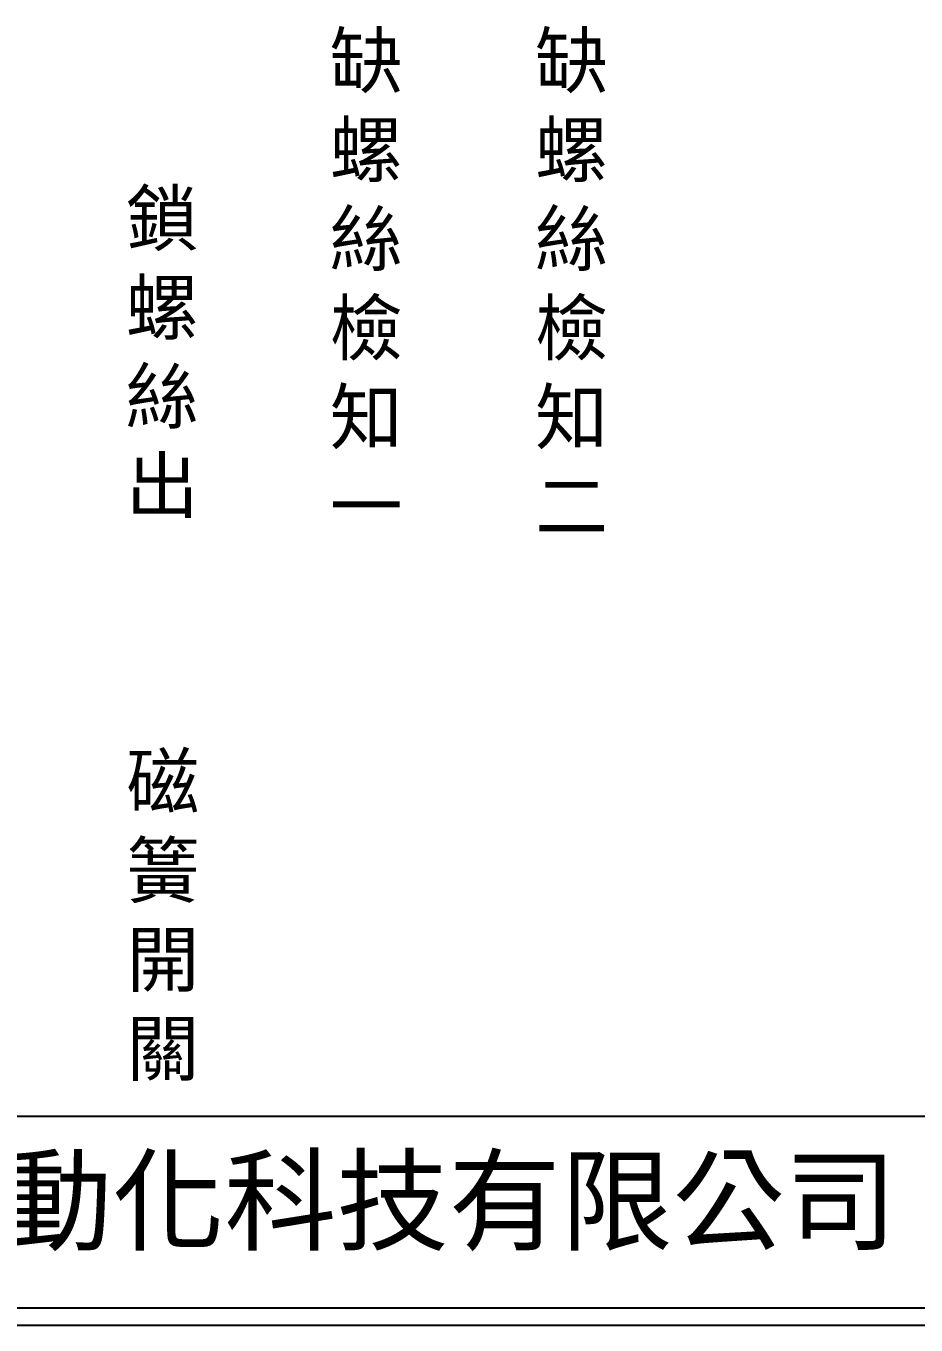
# Model space of a CAD drawing. Extents: x 325 to 612, y 3 to 207.
# Drawn here: x 390.3 to 455.4, y 3 to 97.8 of the extents above; entities that cross this region are included whole.
import ezdxf

# ---------------------------------------------------------------- set-up
doc = ezdxf.new("R2010")
doc.units = 0
doc.layers.add('圖框層', color=7, linetype='CONTINUOUS')
doc.layers.add('標尺寸層', color=3, linetype='CONTINUOUS')
doc.styles.add('CNS', font='romanc.shx', dxfattribs={"bigfont": 'chineset.shx'})
doc.styles.add('STSL', font='kaiu.ttf')

msp = doc.modelspace()

# ---------------------------------------------------------------- linework, layer by layer
at = {"layer": '圖框層', "color": 0}
for p, q in [((326.569, 18.25), (611.07, 18.25)), ((326.569, 4.25), (611.07, 4.25)), ((325.319, 3), (612.319, 3))]:
    msp.add_line(p, q, dxfattribs=at)

# ---------------------------------------------------------------- texts
at = {"layer": '圖框層', "color": 0, "style": 'STSL'}
msp.add_text('泓陞自動化科技有限公司', height=6, dxfattribs=at).set_placement((363.923, 9.076))
at = {"layer": '標尺寸層', "color": 0, "char_height": 3.9, "width": 4.96081, "style": 'CNS'}
for s, insert, attachment_point in [('{\\fDFKai-SB|b0|i0|c136|p65;缺螺絲檢知一}', (412.528, 97.234), 1), ('{\\fDFKai-SB|b0|i0|c136|p65;缺螺絲檢知二}', (427.528, 97.234), 1), ('{\\fDFKai-SB|b0|i0|c136|p65;鎖螺絲出}', (400.283, 73.816), 5), ('{\\fDFKai-SB|b0|i0|c136|p65;磁簧開關}', (400.342, 32.72), 5)]:
    msp.add_mtext(s, dxfattribs=dict(at, insert=insert, attachment_point=attachment_point))

doc.saveas('drawing.dxf')
